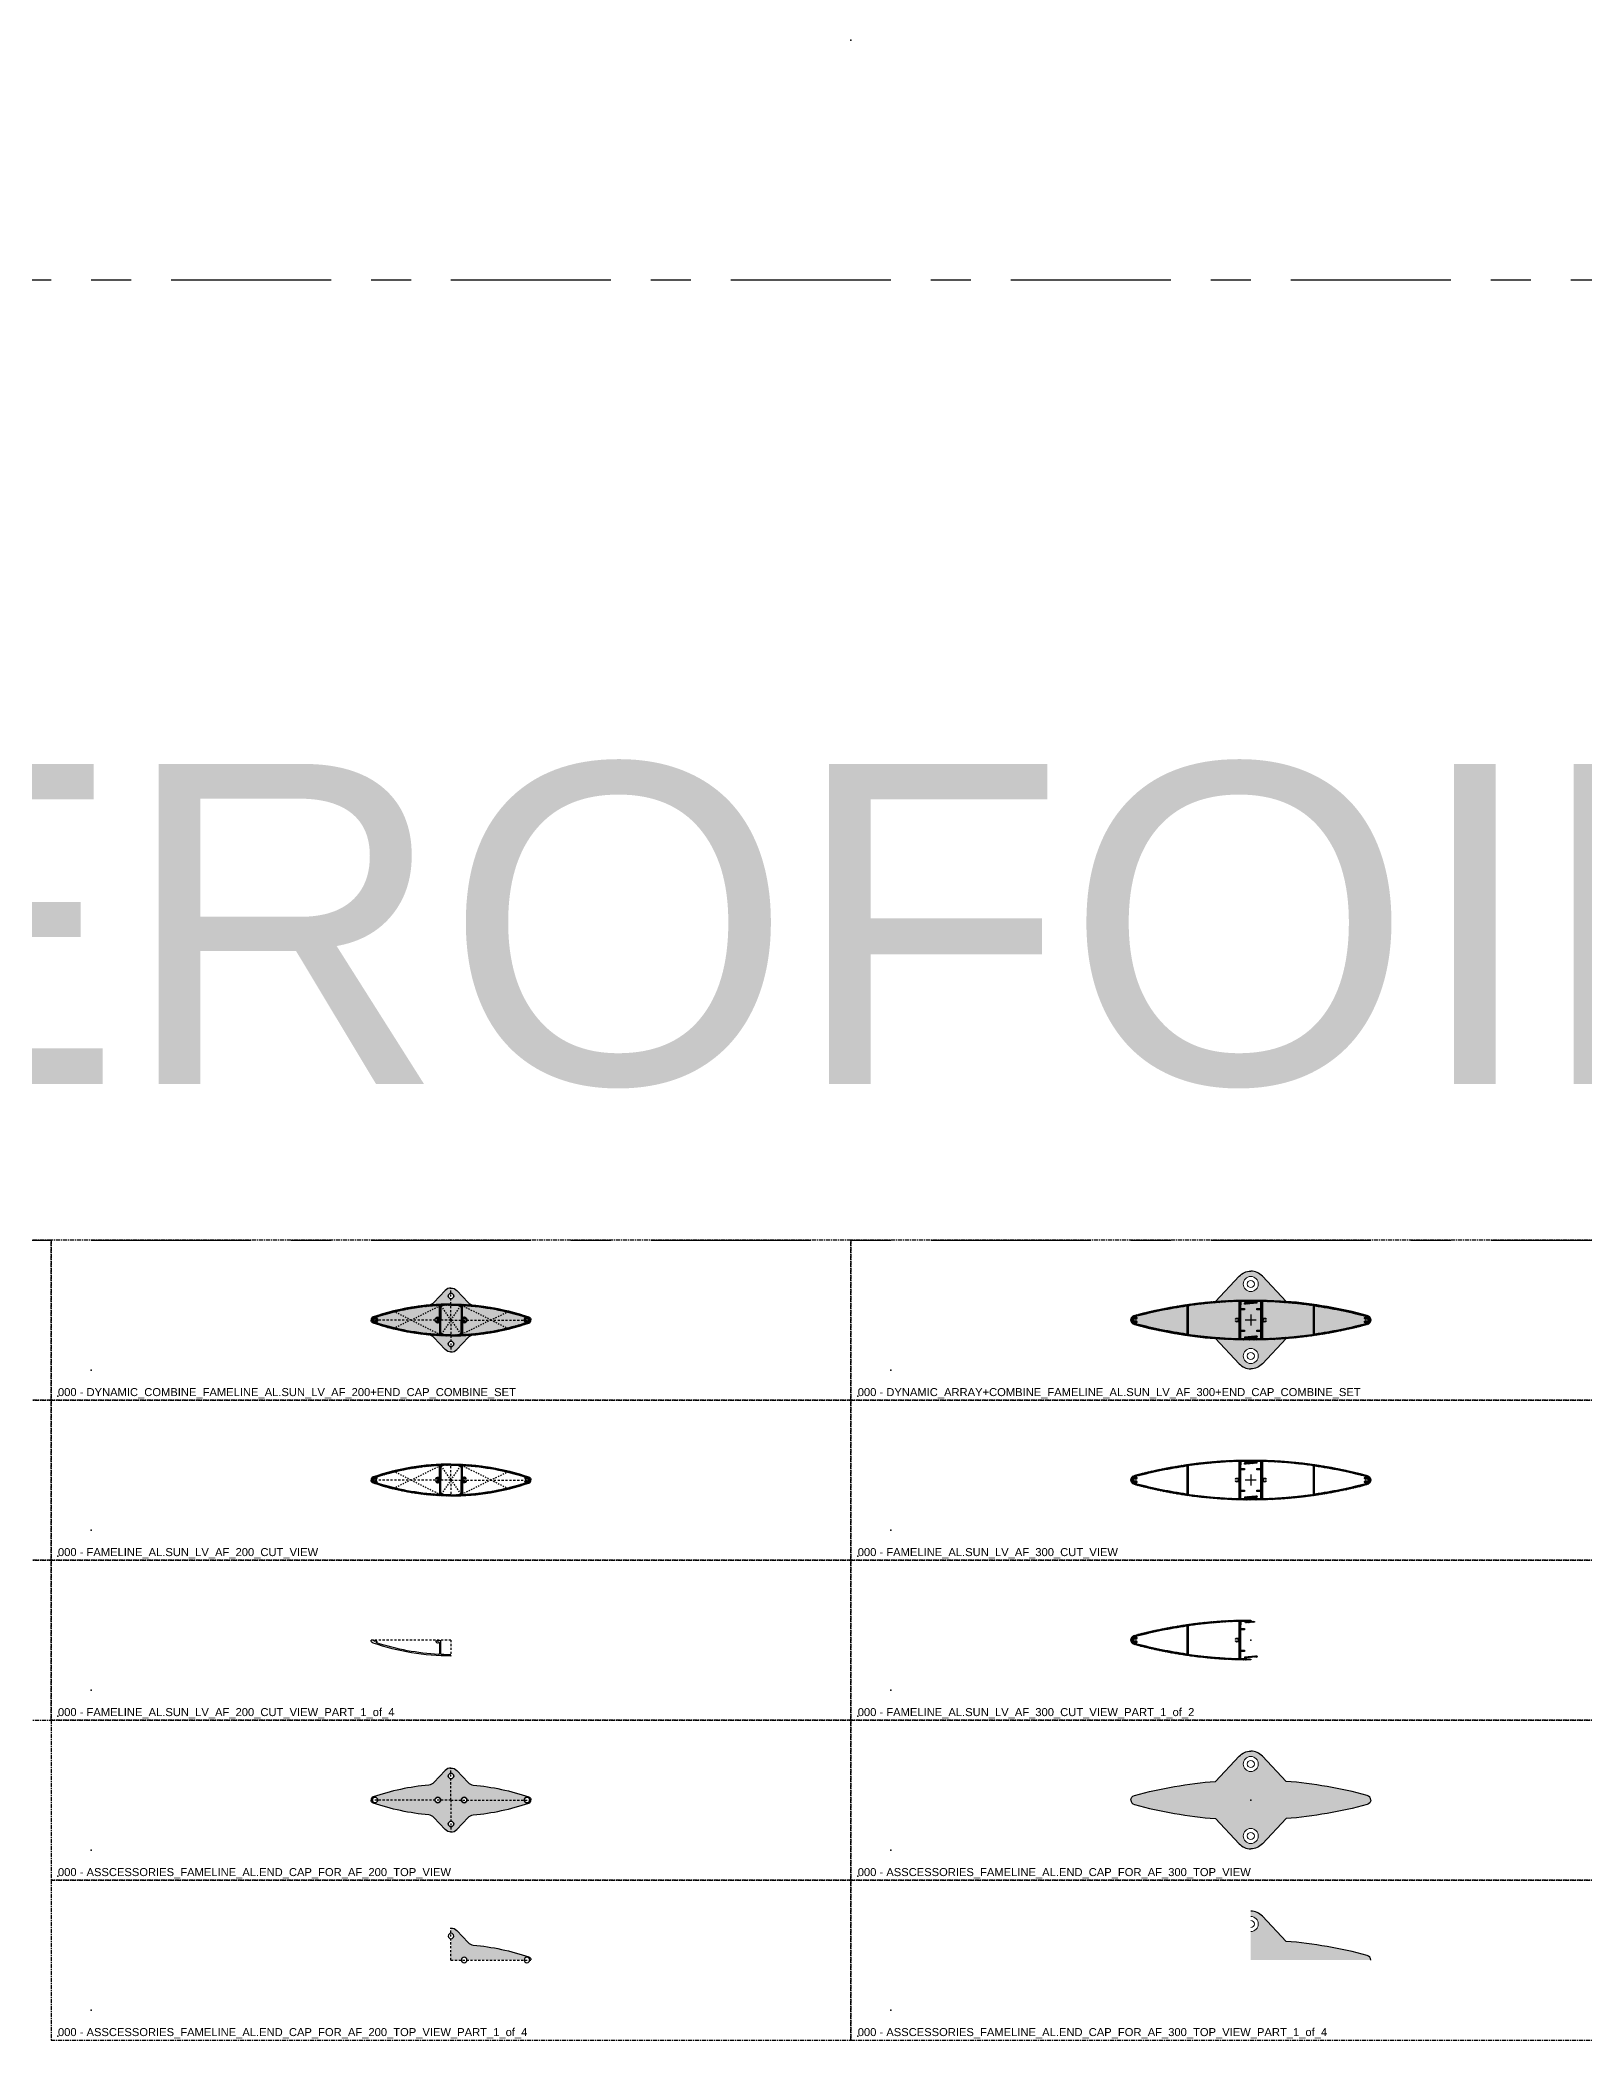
# Model space of a CAD drawing. Header units: millimetres. Extents: x -244126 to 368105, y -173968 to 259060.
# Drawn here: x 1667 to 3597, y 47995 to 50495 of the extents above; entities that cross this region are included whole.
import ezdxf

# ---------------------------------------------------------------- set-up
doc = ezdxf.new("R2010")
doc.units = ezdxf.units.MM
doc.header["$MEASUREMENT"] = 0
for name, pattern in [('005_GG_TA_LINE', [13.75, 5, -1.25, 1.25, -1.25, 5]), ('TA_HL_000.50', [3.26, 1.78, -1.48]), ('TA_HL_000.75', [4.87, 2.66, -2.21])]:
    doc.linetypes.add(name, pattern=pattern)
for name, color, linetype in [('000 - H A T C H', 8, 'Continuous'), ('000 - SYMBOL CON', 1, 'Continuous'), ('001 - ASCESSORIES', 1, 'Continuous'), ('A03_SUN LOUVER', 7, 'Continuous'), ('A04_TUBE SERIES', 7, 'Continuous')]:
    doc.layers.add(name, color=color, linetype=linetype)
doc.styles.get("Standard").update_dxf_attribs({"font": 'arial.ttf'})
pattern_1 = [(45, (-18.0138048328663, -66.59650112984673), (-0.7954951288348661, 0.7954951288348661), []), (45, (-17.48347474785987, -66.59650112984673), (-0.7954951288348661, 0.7954951288348661), [])]

# ---------------------------------------------------------------- blocks, each defined once
blk = doc.blocks.new('*U1761')
at = {"color": 0, "linetype": '005_GG_TA_LINE'}
blk.add_lwpolyline([(0, 0), (1000, 0), (1000, 200), (0, 200)], close=True, dxfattribs=at)
for p in [(50, 37.5), (8.581742425833, 4.877933635547379)]:
    blk.add_point(p, dxfattribs=at)
blk.add_attdef('NAMEBLK', (8.581742425833, 4.877933635547379), '', height=10, dxfattribs=at)
blk = doc.blocks.new('000 - FAMELINE_AL.SUN_LV_AF_200_END_CAP_CUT_VIEW_1-4_PART')
at = {"layer": '000 - H A T C H'}
h = blk.add_hatch(color=250, dxfattribs=at)
h.dxf.hatch_style = 1
h.paths.add_polyline_path([(-97.35379024214927, 3.76392825001053, 0.3163439441528129), (-100.0000000000152, 0), (-98.50000000001455, 0, -1), (-91.50000000001455, 0), (-20.00000000005782, 0, -0.9999995317553158), (-13.00000000005859, 0), (0, 0), (0, 26.49999999998909, -0.4142135632450107), (-3.500000010419171, 29.99999999998909, -0.4142135632450107), (0, 33.49999999998909), (0, 40, 0.2060127563785995), (-7.261332928700568, 36.8755395605405), (-21.55256055628648, 21.78241694778607, -0.1818652456065141), (-27.88438687441788, 18.70124934782083, 0.05942499408482745)])
at = {"layer": '001 - ASCESSORIES', "color": 0}
blk.add_lwpolyline([(-1.455191522836685e-11, 40, 0.2060127563113752), (-7.26133292693703, 36.87553956240299), (-21.55256055484642, 21.78241694930693, -0.1818652456846965), (-27.88438687534654, 18.70124934773412, 0.05942499408404999), (-97.35379024215217, 3.763928250009485, 0.3163438763519623), (-100.0000000000146, 9.86121449386701e-07, -6.163273480463979e-08), (-100.0000000000146, 9.86121449386701e-07)], format="xyb", dxfattribs=at)
for centre in [(-1.041917130351067e-08, 29.99999999998909), (-95.00000000001455, 0), (-16.50000000005821, -1.636635715840384e-06)]:
    blk.add_circle(centre, 3.5, dxfattribs=at)
at = {"layer": 'Defpoints', "color": 250, "linetype": 'TA_HL_000.75'}
for q in [(0, 40), (-100, 0)]:
    blk.add_line((0, 0), q, dxfattribs=at)
blk = doc.blocks.new('000 - FAMELINE_AL.SUN_LV_AF_200_END_CAP_CUT_VIEW_4-4_PART')
at = {"layer": 'A04_TUBE SERIES', "color": 3}
blk.add_blockref('000 - FAMELINE_AL.SUN_LV_AF_200_END_CAP_CUT_VIEW_1-4_PART', (0, 0), dxfattribs=at)
at = {"layer": 'A04_TUBE SERIES', "color": 3, "xscale": -1}
blk.add_blockref('000 - FAMELINE_AL.SUN_LV_AF_200_END_CAP_CUT_VIEW_1-4_PART', (0, 0), dxfattribs=at)
at = {"layer": 'A04_TUBE SERIES', "color": 3, "xscale": -1, "rotation": 180}
blk.add_blockref('000 - FAMELINE_AL.SUN_LV_AF_200_END_CAP_CUT_VIEW_1-4_PART', (0, 0), dxfattribs=at)
at = {"layer": 'A04_TUBE SERIES', "color": 3, "rotation": 180}
blk.add_blockref('000 - FAMELINE_AL.SUN_LV_AF_200_END_CAP_CUT_VIEW_1-4_PART', (0, 0), dxfattribs=at)
blk = doc.blocks.new('000 - FAMELINE_AL.SUN_LV_AF_200_CUT_VIEW_PART_1_of_4')
at = {"layer": 'A03_SUN LOUVER', "color": 0}
for points in [[(0, 20, 0.08281493959107816), (-97.35379024215217, 3.763928250009485, 0.3163438763519623), (-100.0000000000146, 9.86121449386701e-07, -6.163273480463979e-08), (-100.0000000000146, 9.86121449386701e-07)], [(-92.79840429847536, 3.603186458931305, 0.6213704729223635), (-92.96229563270754, 2.721720211833599, -0.01935565398176654), (-92.75791231545736, 2.55598177122738, -1.000000000006837), (-93.81301240231551, 1.353166820059414, 0.6448082255493118), (-96.80000000001746, -9.86121449386701e-07)], [(-14.69999999999709, 0, 0.6450211534727212), (-17.68780086112383, 1.35245463550018, -0.9999999999999999), (-18.74362384881533, 2.554635078984575, -0.2863265868046566), (-15.19230769222486, 3.138463175015204, 0.5351837584963098), (-14.49999999989814, 3.600001636546949), (-14.49999999989814, 16.99579355020614, 0.4295698629168683), (-15.5521199915238, 17.99443437976515, 0.06615494396291911), (-92.83766407813528, 3.590336505440064)], [(3.727618604898453e-07, 18.40000000000146, 0.01000663673557441), (-11.94001475772529, 18.16101449846246, 0.4025383825089933), (-12.89999999989232, 17.1618154096177), (-12.89999999990687, 0)]]:
    blk.add_lwpolyline(points, format="xyb", dxfattribs=at)
at = {"layer": 'Defpoints', "color": 250, "linetype": 'TA_HL_000.75'}
for q in [(-100, 0), (0, 20)]:
    blk.add_line((0, 0), q, dxfattribs=at)
blk = doc.blocks.new('000 - FAMELINE_AL.SUN_LV_AF_200_CUT_VIEW')
at = {"layer": '000 - H A T C H'}
h = blk.add_hatch(dxfattribs=at)
h.set_pattern_fill('ANSI32', color=256, scale=3)
h.set_pattern_definition([(45, (0, 0), (-0.7954951288348661, 0.7954951288348661), []), (45, (0.5303300850064261, 0), (-0.7954951288348661, 0.7954951288348661), [])])
h.paths.add_polyline_path([(0, 20, 0.08281493959108154), (-97.35379024215217, 3.763928250009485, 0.3163439441523254), (-100.0000000000146, 0), (-96.80000000001746, 0, -0.6448080316438312), (-93.81301240231551, 1.353166820055776, 1), (-92.75791231547191, 2.555981771241932, 0.01935565397965796), (-92.96229563270754, 2.721720211829961, -0.6065845392036884), (-92.81803110979672, 3.596763093115442, -0.06613756043685393), (-15.5521199915238, 17.99443437976515, -0.4295698629166665), (-14.49999999989814, 16.99579355020251), (-14.49999999989814, 3.600001636550587, -0.5351837584963569), (-15.19230769222486, 3.138463175015204, 0.2863265868044887), (-18.74362384881533, 2.554635078988213, 1), (-17.68780086112383, 1.35245463550018, -0.6450211534730534), (-14.69999999999709, 0), (-12.89999999990687, 0), (-12.89999999989232, 17.16181540961043, -0.4025383824971713), (-11.94001475776895, 18.16101449845883, -0.01000663642327336), (0, 18.40000000000146)])
h = blk.add_hatch(dxfattribs=at)
h.set_pattern_fill('ANSI32', color=256, scale=3)
h.set_pattern_definition([(45, (-66275.30344308329, -29476.9210812869), (-0.7954951288348661, 0.7954951288348661), []), (45, (-66274.77311299829, -29476.9210812869), (-0.7954951288348661, 0.7954951288348661), [])])
h.paths.add_polyline_path([(0, -20, -0.08281493959108154), (-97.35379024215217, -3.763928250009485, -0.3163439441523254), (-100.0000000000146, 0), (-96.80000000001746, 0, 0.6448080316438312), (-93.81301240231551, -1.353166820055776, -1), (-92.75791231547191, -2.555981771241932, -0.01935565397965796), (-92.96229563270754, -2.721720211829961, 0.6065845392036884), (-92.81803110979672, -3.596763093115442, 0.06613756043685393), (-15.5521199915238, -17.99443437976515, 0.4295698629166665), (-14.49999999989814, -16.99579355020251), (-14.49999999989814, -3.600001636550587, 0.5351837584963569), (-15.19230769222486, -3.138463175015204, -0.2863265868044887), (-18.74362384881533, -2.554635078988213, -1), (-17.68780086112383, -1.35245463550018, 0.6450211534730534), (-14.69999999999709, 0), (-12.89999999990687, 0), (-12.89999999989232, -17.16181540961043, 0.4025383824971713), (-11.94001475776895, -18.16101449845883, 0.01000663642327336), (0, -18.40000000000146)])
h = blk.add_hatch(dxfattribs=at)
h.set_pattern_fill('ANSI32', color=256, scale=3)
h.set_pattern_definition(pattern_1)
h.paths.add_polyline_path([(0, 20, -0.08281493959108154), (97.35379024215217, 3.763928250009485, -0.3163439441523254), (100.0000000000146, 0), (96.80000000001746, 0, 0.6448080316438312), (93.81301240231551, 1.353166820055776, -1), (92.75791231547191, 2.555981771241932, -0.01935565397965796), (92.96229563270754, 2.721720211829961, 0.6065845392036884), (92.81803110979672, 3.596763093115442, 0.06613756043685393), (15.5521199915238, 17.99443437976515, 0.4295698629166665), (14.49999999989814, 16.99579355020251), (14.49999999989814, 3.600001636550587, 0.5351837584963569), (15.19230769222486, 3.138463175015204, -0.2863265868044887), (18.74362384881533, 2.554635078988213, -1), (17.68780086112383, 1.35245463550018, 0.6450211534730534), (14.69999999999709, 0), (12.89999999990687, 0), (12.89999999989232, 17.16181540961043, 0.4025383824971713), (11.94001475776895, 18.16101449845883, 0.01000663642327336), (0, 18.40000000000146)])
h = blk.add_hatch(dxfattribs=at)
h.set_pattern_fill('ANSI32', color=256, scale=3)
h.set_pattern_definition(pattern_1)
h.paths.add_polyline_path([(0, -20, 0.08281493959108154), (97.35379024215217, -3.763928250009485, 0.3163439441523254), (100.0000000000146, 0), (96.80000000001746, 0, -0.6448080316438312), (93.81301240231551, -1.353166820055776, 1), (92.75791231547191, -2.555981771241932, 0.01935565397965796), (92.96229563270754, -2.721720211829961, -0.6065845392036884), (92.81803110979672, -3.596763093115442, -0.06613756043685393), (15.5521199915238, -17.99443437976515, -0.4295698629166665), (14.49999999989814, -16.99579355020251), (14.49999999989814, -3.600001636550587, -0.5351837584963569), (15.19230769222486, -3.138463175015204, 0.2863265868044887), (18.74362384881533, -2.554635078988213, 1), (17.68780086112383, -1.35245463550018, -0.6450211534730534), (14.69999999999709, 0), (12.89999999990687, 0), (12.89999999989232, -17.16181540961043, -0.4025383824971713), (11.94001475776895, -18.16101449845883, -0.01000663642327336), (0, -18.40000000000146)])
at = {"layer": '000 - SYMBOL CON', "color": 8, "linetype": 'TA_HL_000.50'}
for p, q in [((-50, 6.123233995736766e-15), (-70.30018908470277, 10.00051660036627)), ((-50, 6.123233995736766e-15), (-15.49999999989762, 16.99579355020136)), ((-50.00000000000001, 0), (-15.49999999989763, -16.99579355020136)), ((0, 0), (-11.8999999998891, 17.16181540961093)), ((0, 0), (-11.8999999998891, -17.16181540961093)), ((0, 0), (11.8999999998891, 17.16181540961093)), ((0, 0), (11.8999999998891, -17.16181540961093)), ((50.00000000000004, 0), (15.49999999989767, 16.99579355020135)), ((50.00000000000004, 0), (70.30018908470281, 10.00051660036626)), ((-50, -6.123233995736765e-15), (-70.30018908470277, -10.00051660036627)), ((50.00000000000006, -6.123233995736766e-15), (15.49999999989767, -16.99579355020136)), ((50.00000000000004, -1.224646799147353e-14), (70.30018908470281, -10.00051660036627))]:
    blk.add_line(p, q, dxfattribs=at)
at = {"layer": 'A03_SUN LOUVER', "color": 0}
blk.add_blockref('000 - FAMELINE_AL.SUN_LV_AF_200_CUT_VIEW_PART_1_of_4', (0, 0), dxfattribs=at)
at = {"layer": 'A03_SUN LOUVER', "color": 0, "xscale": -1, "rotation": 180}
blk.add_blockref('000 - FAMELINE_AL.SUN_LV_AF_200_CUT_VIEW_PART_1_of_4', (0, 0), dxfattribs=at)
at = {"layer": 'A03_SUN LOUVER', "color": 0, "xscale": -1}
blk.add_blockref('000 - FAMELINE_AL.SUN_LV_AF_200_CUT_VIEW_PART_1_of_4', (0, 0), dxfattribs=at)
at = {"layer": 'A03_SUN LOUVER', "color": 0, "rotation": 180}
blk.add_blockref('000 - FAMELINE_AL.SUN_LV_AF_200_CUT_VIEW_PART_1_of_4', (0, 0), dxfattribs=at)
blk = doc.blocks.new('*U1772')
at = {"layer": 'A04_TUBE SERIES', "color": 3}
for name, p in [('000 - FAMELINE_AL.SUN_LV_AF_200_END_CAP_CUT_VIEW_4-4_PART', (0, 0)), ('000 - FAMELINE_AL.SUN_LV_AF_200_CUT_VIEW', (0, 3.637978807091713e-12))]:
    blk.add_blockref(name, p, dxfattribs=at)
blk = doc.blocks.new('000 - ASSCESSORIES_FAMELINE_AL.END_CAP_FOR_AF_200_TOP_VIEW')
at = {"layer": '001 - ASCESSORIES'}
blk.add_blockref('000 - FAMELINE_AL.SUN_LV_AF_200_END_CAP_CUT_VIEW_1-4_PART', (0, 0), dxfattribs=at)
at = {"layer": '001 - ASCESSORIES', "xscale": -1}
blk.add_blockref('000 - FAMELINE_AL.SUN_LV_AF_200_END_CAP_CUT_VIEW_1-4_PART', (0, 0), dxfattribs=at)
at = {"layer": '001 - ASCESSORIES', "xscale": -1, "rotation": 180}
blk.add_blockref('000 - FAMELINE_AL.SUN_LV_AF_200_END_CAP_CUT_VIEW_1-4_PART', (0, 0), dxfattribs=at)
at = {"layer": '001 - ASCESSORIES', "rotation": 180}
blk.add_blockref('000 - FAMELINE_AL.SUN_LV_AF_200_END_CAP_CUT_VIEW_1-4_PART', (0, 0), dxfattribs=at)
blk = doc.blocks.new('*U1763')
at = {"color": 0, "linetype": '005_GG_TA_LINE'}
blk.add_lwpolyline([(0, 0), (1000, 0), (1000, 200), (0, 200)], close=True, dxfattribs=at)
for p in [(50, 37.5), (8.581742425833, 4.877933635547379)]:
    blk.add_point(p, dxfattribs=at)
blk.add_attdef('NAMEBLK', (8.581742425833, 4.877933635547379), '', height=10, dxfattribs=at)
blk = doc.blocks.new('000 - FAMELINE_AL.SUN_LV_AF_300_CUT_VIEW_PART_1_of_2')
at = {"layer": '000 - H A T C H'}
h = blk.add_hatch(dxfattribs=at)
h.set_pattern_fill('ANSI32', color=256, scale=0.1)
h.set_pattern_definition([(45, (1e-07, 0), (-0.6735192090801867, 0.6735192090801867), []), (45, (0.4490130999976489, 0), (-0.6735192090801867, 0.6735192090801867), [])])
edge = h.paths.add_edge_path()
edge.add_line((-12.69999989999709, -14.5), (-12.69999989999709, -22.96252179788644))
edge.add_arc((-12.39999989999619, -22.96252179788514), 0.3000000000009049, 180.0000000002476, 268.729579930849)
edge.add_arc((1.010724819394682e-07, 536.1842102674107), 559.5842103790587, 268.7295799305708, 269.2112908458474)
edge.add_arc((-7.700000101717837, -23.14700182279376), 0.1999999999846368, 269.2112906221153, 359.9999998045877)
edge.add_line((-7.500000101733201, -23.14700182347588), (-7.500000101733201, -21.33554905166602))
edge.add_arc((-7.300000101733083, -21.33554905166629), 0.2000000000001174, 94.99999999989979, 179.9999999999227, ccw=False)
edge.add_line((-7.317431250282277, -21.13631011204779), (6.384361544324896, -19.93755857253745))
edge.add_line((6.384361544324896, -19.93755857253745), (7.573502437872924, -19.93755857253745))
edge.add_arc((7.573502437872773, -20.13755857254167), 0.2000000000042164, 40.29714280170782, 89.99999999995669, ccw=False)
edge.add_arc((6.963341971657395, -20.65495996967756), 1.000000000185679, -102.31057074687902, 40.29714279829642, ccw=False)
edge.add_line((6.750131329593535, -21.63196622476607), (6.463341971552985, -21.13523248556703))
edge.add_line((6.463341971552985, -21.13523248556703), (-5.413028147479815, -22.17428023481989))
edge.add_arc((-5.40000010173248, -22.77413877649765), 0.599999999999801, 91.24418450716492, 271.0070075805223)
edge.add_line((-5.389455285913606, -23.37404610839076), (-0.6000001017317453, -23.80000011160882))
edge.add_arc((-0.6000001017549951, -24.40000011161049), 0.6000000000016641, -91.93687809869272, 89.99999999777981, ccw=False)
edge.add_arc((1.0000535155541e-07, 536.1842102123957), 561.1842103240335, 254.9671165591227, 269.93667071991433, ccw=False)
edge.add_arc((-143.9999998996585, -4.263800388132184e-12), 6.000000100977642, 105.0328834441222, 254.9671165619929, ccw=False)
edge.add_arc((1.003206904215403e-07, -536.1842102147752), 561.1842103264052, 90.0306457604641, 105.03288344091101, ccw=False)
edge.add_arc((-0.2999996984743082, 24.69991988105383), 0.3000000002147847, 4.1291173147328664e-08, 90.03064580192978, ccw=False)
edge.add_line((3.017404767684638e-07, 24.69991988127003), (3.017404767684638e-07, 24.20157889305665))
edge.add_arc((0.6000003017390402, 24.20157889305504), 0.5999999999985635, 179.9999999998463, 264.9177257110026)
edge.add_line((0.5468486145102022, 23.60393778156504), (4.182792874234258, 23.28057218916365))
edge.add_arc((4.137739819342601, 22.77399263906934), 0.5085790187658414, -85.0000000003829, 84.91772571131582, ccw=False)
edge.add_line((4.182065401465628, 22.26734891701381), (-6.163450113767646, 21.36223359109863))
edge.add_arc((-6.189596836592891, 21.66109200052944), 0.3000000000033566, 210.0000000003152, 275.0000000001255, ccw=False)
edge.add_line((-6.449404457730304, 21.51109200052633), (-7.422896813005388, 23.19723022065227))
edge.add_arc((-7.682704434144409, 23.04723022065147), 0.3000000000035955, 29.9999999997803, 90.78707816440158)
edge.add_arc((9.965100034037278e-08, -536.1842101817648), 559.584210293406, 90.78707816472217, 91.27042006943643)
edge.add_line((-12.40665125846939, 23.26244805454371), (-12.69999989999709, 14.5))
edge.add_arc((-12.399999899996, 14.50000000000182), 0.3000000000010914, 180.0000000003474, 270.0000000003474)
edge.add_line((-12.39999989999418, 14.20000000000073), (-7.799999899995634, 14.20000000000073))
edge.add_arc((-7.799999899996544, 14.10000000000127), 0.0999999999994543, -5.210836206970271e-10, 89.99999999947892, ccw=False)
edge.add_line((-7.699999899997089, 14.10000000000036), (-7.699999899997089, 12.80000000000109))
edge.add_arc((-7.799999899996544, 12.80000000000018), 0.0999999999994543, -89.99999999947892, 5.210836206970271e-10, ccw=False)
edge.add_line((-7.799999899995634, 12.70000000000073), (-12.39999989999418, 12.70000000000073))
edge.add_arc((-12.39999989999573, 12.39999999999936), 0.300000000001365, 89.99999999970484, 179.9999999996004)
edge.add_line((-12.69999989999709, 12.40000000000146), (-12.69999989999709, -12.39999999999964))
edge.add_arc((-12.39999989999509, -12.39999999999873), 0.3000000000020009, 180.0000000001737, 270.0000000001737)
edge.add_line((-12.39999989999418, -12.70000000000073), (-7.799999899995634, -12.69999999999891))
edge.add_arc((-7.799999899996453, -12.79999999999827), 0.09999999999936371, -5.729816621169448e-10, 89.99999999953081, ccw=False)
edge.add_line((-7.699999899997089, -12.79999999999927), (-7.699999899997089, -14.09999999999854))
edge.add_arc((-7.799999899996544, -14.09999999999945), 0.0999999999994543, -89.99999999947892, 5.210836206970271e-10, ccw=False)
edge.add_line((-7.799999899995634, -14.19999999999891), (-12.39999989999418, -14.19999999999891))
edge.add_arc((-12.39999989999509, -14.50000000000091), 0.3000000000020009, 89.9999999998263, 179.9999999998263)
edge = h.paths.add_edge_path(flags=16)
edge.add_arc((-78.03686660911126, 17.62900320166201), 0.3000000000013996, 98.02064417349526, 179.999999999255)
edge.add_line((-78.33686660911266, 17.62900320166591), (-78.33686660915632, -17.62900320165318))
edge.add_arc((-78.03686661012334, -17.62900320249094), 0.2999999990329769, 179.9999998399986, 261.9793556658627)
edge.add_arc((1.011249963767114e-07, 536.1842102251926), 559.5842103368594, 261.9793558258327, 268.4631431674327)
edge.add_arc((-14.9999998999993, -22.89881396002464), 0.3000000000022138, 268.463143167099, 359.9999999997374)
edge.add_line((-14.69999989999709, -22.89881396002602), (-14.69999989999709, -3.162277660168911))
edge.add_arc((-15.69999989999796, -3.162277660167817), 1.000000000000865, 359.9999999999374, 475.3769335251397)
edge.add_arc((-17.19999989999596, -9.003686685105095e-12), 2.499999999989634, 217.8374797629646, 295.3769335252099, ccw=False)
edge.add_arc((-18.93745850881503, -1.349532357017301), 0.299999999996024, 120.0000000009928, 217.8374797640897, ccw=False)
edge.add_line((-19.08745850881754, -1.089724735888012), (-18.91245427895122, -0.9886859966627526))
edge.add_arc((-18.76245427895245, -1.248493617795285), 0.2999999999969645, 38.626926558658226, 120.00000000006489, ccw=False)
edge.add_arc((-17.19999989999382, -2.733837969105814e-12), 1.700000000001968, 218.6269265584073, 501.3730734411999)
edge.add_arc((-18.76245427894987, 1.248493617802246), 0.3000000000027082, 239.9999999999994, 321.373073441406, ccw=False)
edge.add_line((-18.91245427895122, 0.9886859966645716), (-19.08745850881754, 1.089724735888012))
edge.add_arc((-18.93745850881736, 1.349532357021483), 0.299999999998478, 142.1625202368455, 239.9999999997925, ccw=False)
edge.add_arc((-17.19999989999893, 3.502309553482519e-12), 2.499999999997521, 64.62306647480051, 142.1625202369634, ccw=False)
edge.add_arc((-15.69999989999738, 3.162277660168726), 1.00000000000029, 244.6230664748082, 360.0000000000106)
edge.add_line((-14.69999989999709, 3.162277660168911), (-14.69999989999709, 22.89881396002602))
edge.add_arc((-14.9999998999993, 22.89881396002464), 0.3000000000022123, 2.625865944996915e-10, 91.53685683290105)
edge.add_arc((9.979628146083996e-08, -536.1842102099766), 559.5842103216132, 91.53685683247308, 98.02064417407306)
edge = h.paths.add_edge_path(flags=16)
edge.add_arc((-141.9130206551788, -3.965039364096049), 1.110763524366557, 122.0267026727237, 248.7928853530536, ccw=False)
edge.add_arc((-143.4475707621703, -1.260937655902352), 1.999999999982232, 298.212829105697, 320.9152797126032)
edge.add_arc((-142.0503845381477, -2.395781546196623), 0.1999999999997857, 320.9152797125727, 420.0000000002483)
edge.add_line((-141.9503845381485, -2.222576465439488), (-143.7690910978643, -1.172545743605951))
edge.add_arc((-144.9999998999922, -2.909563241174092e-12), 1.699999999999228, 43.60896063099341, 316.39103936936215, ccw=False)
edge.add_line((-143.7690910978716, 1.17254574360777), (-141.9503845381413, 2.22257646543585))
edge.add_arc((-142.0503845381398, 2.395781546197423), 0.200000000003344, 299.9999999989749, 399.0847202856335)
edge.add_arc((-143.447570762173, 1.260937655885139), 2.00000000000531, 39.084720287428, 61.78717089433421)
edge.add_arc((-141.9130206561253, 3.965039364300599), 1.110763524031073, 111.20711469428491, 237.97329737448348, ccw=False)
edge.add_arc((9.747067508669716e-08, -536.1842101997086), 559.5842103111183, 98.2379621871205, 104.73344099622571, ccw=False)
edge.add_arc((-80.13686660911428, 17.32903309062183), 0.3000000000016116, 3.8608050090260804e-10, 98.23796218753728, ccw=False)
edge.add_line((-79.83686660911266, 17.32903309062385), (-79.83686660915632, -17.32903309061476))
edge.add_arc((-80.13686660915397, -17.32903309061443), 0.2999999999976524, 261.7620378129924, 359.9999999999376, ccw=False)
edge.add_arc((9.431794012471073e-08, 536.1842101843636), 559.5842102954743, 255.2665590038648, 261.76203781297, ccw=False)
blk.add_point((-6.410457193851516e-10, -3.274180926382542e-10))
at = {"layer": 'A03_SUN LOUVER', "color": 0}
for points in [[(-12.69999989999709, -14.5), (-12.69999989999709, -22.96252179788644, 0.4077340483819051), (-12.40665125887684, -23.26244805453098, 0.002101863473810399), (-7.702753129867085, -23.34698287397077, 0.4182511765308896), (-7.500000101733201, -23.14700182347588), (-7.500000101733201, -21.33554905166602, -0.3888787318531037), (-7.317431250282277, -21.13631011204779), (6.384361544324896, -19.93755857253745), (7.573502437872924, -19.93755857253745, -0.2203348001535735), (7.726042554385606, -20.00820822327296, -0.7173014346399149), (6.750131329593535, -21.63196622476607), (6.463341971552985, -21.13523248556703), (-5.413028147479815, -22.17428023481989, 0.9979323798598794), (-5.389455285913606, -23.37404610839076), (-0.6000001017317457, -23.80000011160882, -1.017046923230914), (-0.6202791788681109, -24.99965731287921, -0.06541004824665045), (-145.5562401501309, -5.794662845635685, -0.7668711655260156), (-145.5562401507494, 5.794662845461062, -0.06555326848878645), (-0.3001601595104487, 24.99991983835571, -0.4143702306790109), (3.017404767684638e-07, 24.69991988127003), (3.017404767684638e-07, 24.20157889305665, 0.3884655114578036), (0.5468486145102022, 23.60393778156504), (4.182792874234258, 23.28057218916365, -0.915670971886964), (4.182065401465628, 22.26734891701381), (-6.163450113767646, 21.36223359109863, -0.2914734195851912), (-6.449404457730304, 21.51109200052633), (-7.422896813005388, 23.19723022065227, 0.2716334435158138), (-7.686825436162359, 23.34720191489032, 0.002108980039294419), (-12.40665125846939, 23.26244805454371), (-12.69999989999709, 14.5, 0.414213562373095), (-12.39999989999418, 14.20000000000073), (-7.799999899995634, 14.20000000000073, -0.414213562373095), (-7.699999899997089, 14.10000000000036), (-7.699999899997089, 12.80000000000109, -0.414213562373095), (-7.799999899995634, 12.70000000000073), (-12.39999989999418, 12.70000000000073, 0.4142135623725622), (-12.69999989999709, 12.40000000000146), (-12.69999989999709, -12.39999999999964, 0.414213562373095), (-12.39999989999418, -12.70000000000073), (-7.799999899995634, -12.69999999999891, -0.4142135623736278), (-7.699999899997089, -12.79999999999927), (-7.699999899997089, -14.09999999999854, -0.414213562373095), (-7.799999899995634, -14.19999999999891), (-12.39999989999418, -14.19999999999891, 0.414213562373095)], [(-142.314828627569, -5.000580749259825, -0.6174087660379708), (-142.5020745905866, -3.023332898023, 0.09938340767067787), (-141.8951416243661, -2.521875311786062, 0.4614546159246116), (-141.9503845381485, -2.222576465439488), (-143.7690910978643, -1.172545743605951, -2.499611480493453), (-143.7690910978716, 1.17254574360777), (-141.9503845381413, 2.22257646543585, 0.4614546159191981), (-141.8951416243516, 2.521875311784243, 0.09938340767067784), (-142.5020745905793, 3.023332898026638, -0.6174087660371858), (-142.3148286292497, 5.00058074881963, -0.02834946401474949), (-80.17985201719497, 17.62593754443333, -0.4569807975653656), (-79.83686660911266, 17.32903309062385), (-79.83686660915632, -17.32903309061476, -0.4569807975642661), (-80.17985201723135, -17.62593754442241, -0.02834946401474949)], [(-78.0787255773765, 17.92606855941449, 0.3737820138691924), (-78.33686660911266, 17.62900320166591), (-78.33686660915632, -17.62900320165318, 0.3737820138697105), (-78.07872557908635, -17.92606855916711, 0.02829840943868344), (-15.00804589864932, -23.19870604379321, 0.4220919004688908), (-14.69999989999709, -22.89881396002602), (-14.69999989999709, -3.162277660168911, 0.5507604245865321), (-16.12857132856956, -2.258769757261689, -0.3518586728565229), (-19.17438468273834, -1.533559496612725, -0.4548701274340908), (-19.08745850881754, -1.089724735888012), (-18.91245427895122, -0.9886859966627526, -0.3707699816195648), (-18.5280861221116, -1.061219575127325, 2.853402154542438), (-18.52808612210432, 1.061219575130963, -0.3707699816195648), (-18.91245427895122, 0.9886859966645716), (-19.08745850881754, 1.089724735888012, -0.4548701274333012), (-19.17438468274562, 1.533559496614544, -0.3518586728561191), (-16.12857132856956, 2.258769757263508, 0.5507604245865323), (-14.69999989999709, 3.162277660168911), (-14.69999989999709, 22.89881396002602, 0.4220919004688907), (-15.00804589864932, 23.19870604379321, 0.02829840943868338)]]:
    blk.add_lwpolyline(points, format="xyb", close=True, dxfattribs=at)
blk = doc.blocks.new('000 - ASSCESSORIES_FAMELINE_AL.END_CAP_FOR_AF_300_TOP_VIEW_PART_1_of_4')
at = {"layer": '000 - H A T C H'}
h = blk.add_hatch(color=250, dxfattribs=at)
edge = h.paths.add_edge_path()
edge.add_line((44.26472835011374, 23.25153372617945), (14.52266582313227, 54.66245292382609))
edge.add_arc((-0.3262194707072616, 40.44413862827247), 20.55844974400425, 43.75724557493645, 89.09079801459133)
edge.add_line((0, 61), (0, 54.39999996224135))
edge.add_arc((0, 44.99999996876431), 9.399999993477032, -90, 90, ccw=False)
edge.add_line((0, 35.59999997528728), (0, 0))
edge.add_line((0, 0), (150, 0))
edge.add_arc((143.9253125867756, -0.05756107502707097), 6.074960118860481, 0.5428934427453079, 74.97374580631451)
edge.add_arc((5.427125415735645e-11, -536.1842101542244), 561.1842101368545, 74.97302848763162, 85.47596078445538)
at = {"layer": '001 - ASCESSORIES', "color": 0}
blk.add_lwpolyline([(150, 0, 0.3340455848577997), (145.5562401227216, 5.794662744228845, 0.04588564638147995), (44.26472835011373, 23.25153372617933), (14.52266582313314, 54.66245292382519, 0.2004257880829333), (0, 61)], format="xyb", dxfattribs=at)
at = {"layer": '001 - ASCESSORIES', "color": 8, "linetype": 'Continuous', "lineweight": 15}
for radius in [9.399999993477033, 4.499999996877314]:
    blk.add_arc((0, 44.99999996876431), radius, 270, 90, dxfattribs=at)
blk = doc.blocks.new('000 - ASSCESSORIES_FAMELINE_AL.END_CAP_FOR_AF_300_TOP_VIEW')
at = {"layer": '001 - ASCESSORIES', "color": 0}
blk.add_point((0, 0), dxfattribs=at)
at = {"layer": '001 - ASCESSORIES', "color": 0, "xscale": -1}
blk.add_blockref('000 - ASSCESSORIES_FAMELINE_AL.END_CAP_FOR_AF_300_TOP_VIEW_PART_1_of_4', (0, 0), dxfattribs=at)
at = {"layer": '001 - ASCESSORIES', "color": 0}
blk.add_blockref('000 - ASSCESSORIES_FAMELINE_AL.END_CAP_FOR_AF_300_TOP_VIEW_PART_1_of_4', (0, 0), dxfattribs=at)
at = {"layer": '001 - ASCESSORIES', "color": 0, "rotation": 180}
blk.add_blockref('000 - ASSCESSORIES_FAMELINE_AL.END_CAP_FOR_AF_300_TOP_VIEW_PART_1_of_4', (0, 0), dxfattribs=at)
at = {"layer": '001 - ASCESSORIES', "color": 0, "xscale": -1, "rotation": 180}
blk.add_blockref('000 - ASSCESSORIES_FAMELINE_AL.END_CAP_FOR_AF_300_TOP_VIEW_PART_1_of_4', (0, 0), dxfattribs=at)
blk = doc.blocks.new('000 - FAMELINE_AL.SUN_LV_AF_300_CUT_VIEW')
at = {"layer": 'Defpoints', "color": 250}
for p, q in [((6.923684722735746, 0), (-6.923684722735746, 0)), ((0, 6.923684722735746), (0, -6.923684722735746))]:
    blk.add_line(p, q, dxfattribs=at)
at = {"layer": 'A03_SUN LOUVER', "color": 0}
blk.add_blockref('000 - FAMELINE_AL.SUN_LV_AF_300_CUT_VIEW_PART_1_of_2', (-1.000078668766946e-07, 3.274180926382542e-10), dxfattribs=at)
at = {"layer": 'A03_SUN LOUVER', "color": 0, "rotation": 180}
blk.add_blockref('000 - FAMELINE_AL.SUN_LV_AF_300_CUT_VIEW_PART_1_of_2', (1.000078677246014e-07, -3.274180926382419e-10), dxfattribs=at)
blk = doc.blocks.new('*U1653')
at = {"layer": '001 - ASCESSORIES', "color": 0}
blk.add_blockref('000 - ASSCESSORIES_FAMELINE_AL.END_CAP_FOR_AF_300_TOP_VIEW', (0, 0), dxfattribs=at)
at = {"layer": 'A03_SUN LOUVER', "color": 3}
blk.add_blockref('000 - FAMELINE_AL.SUN_LV_AF_300_CUT_VIEW', (7.958078640513122e-13, 0), dxfattribs=at)
blk = doc.blocks.new('*U1767')
at = {"color": 0, "linetype": '005_GG_TA_LINE'}
blk.add_lwpolyline([(0, 0), (200, 0), (200, 30), (0, 30)], close=True, dxfattribs=at)
blk.add_point((50, 37.5), dxfattribs=at)
blk.add_attdef('NAMEBLK', (8.581742425833, 4.877933635547379), '', height=10, dxfattribs=at)

msp = doc.modelspace()

# ---------------------------------------------------------------- block references
at = {"color": 3}
for name, p in [('*U1653', (3180.501224490581, 48895.17285529031)), ('*U1772', (2180.501224490581, 48895.17285529031)), ('000 - ASSCESSORIES_FAMELINE_AL.END_CAP_FOR_AF_300_TOP_VIEW', (3180.501224490581, 48295.17285529031)), ('000 - ASSCESSORIES_FAMELINE_AL.END_CAP_FOR_AF_200_TOP_VIEW', (2180.501224490581, 48295.17285529031)), ('000 - ASSCESSORIES_FAMELINE_AL.END_CAP_FOR_AF_300_TOP_VIEW_PART_1_of_4', (3180.501224490581, 48095.17285529031))]:
    msp.add_blockref(name, p, dxfattribs=at)
at = {"layer": '001 - ASCESSORIES', "linetype": '005_GG_TA_LINE', "xscale": 40, "yscale": 40, "zscale": 40}
msp.add_blockref('*U1767', (680.5012244905811, 48995.17285529031), dxfattribs=at).add_auto_attribs({'NAMEBLK': 'AEROFOIL'})
at = {"layer": '001 - ASCESSORIES', "linetype": '005_GG_TA_LINE'}
for name, p, values in [('*U1761', (680.5012244905811, 48795.17285529031), {'NAMEBLK': '000 - DYNAMIC_COMBINE_FAMELINE_AL.SUN_LV_AF_150+END_CAP_COMBINE_SET'}), ('*U1761', (1680.501224490581, 48795.17285529031), {'NAMEBLK': '000 - DYNAMIC_COMBINE_FAMELINE_AL.SUN_LV_AF_200+END_CAP_COMBINE_SET'}), ('*U1763', (2680.501224490581, 48795.17285529031), {'NAMEBLK': '000 - DYNAMIC_ARRAY+COMBINE_FAMELINE_AL.SUN_LV_AF_300+END_CAP_COMBINE_SET'}), ('*U1761', (680.5012244905811, 48595.17285529031), {'NAMEBLK': '000 - FAMELINE_AL.SUN_LV_AF_150_CUT_VIEW'}), ('*U1761', (1680.501224490581, 48595.17285529031), {'NAMEBLK': '000 - FAMELINE_AL.SUN_LV_AF_200_CUT_VIEW'}), ('*U1763', (2680.501224490581, 48595.17285529031), {'NAMEBLK': '000 - FAMELINE_AL.SUN_LV_AF_300_CUT_VIEW'}), ('*U1761', (680.5012244905811, 48395.17285529031), {'NAMEBLK': '000 - ASSCESSORIES_FAMELINE_AL.END_CAP_FOR_AF_150_TOP_VIEW'}), ('*U1761', (1680.501224490581, 48395.17285529031), {'NAMEBLK': '000 - FAMELINE_AL.SUN_LV_AF_200_CUT_VIEW_PART_1_of_4'}), ('*U1763', (2680.501224490581, 48395.17285529031), {'NAMEBLK': '000 - FAMELINE_AL.SUN_LV_AF_300_CUT_VIEW_PART_1_of_2'}), ('*U1761', (1680.501224490581, 48195.17285529031), {'NAMEBLK': '000 - ASSCESSORIES_FAMELINE_AL.END_CAP_FOR_AF_200_TOP_VIEW'}), ('*U1763', (2680.501224490581, 48195.17285529031), {'NAMEBLK': '000 - ASSCESSORIES_FAMELINE_AL.END_CAP_FOR_AF_300_TOP_VIEW'}), ('*U1761', (1680.501224490581, 47995.17285529031), {'NAMEBLK': '000 - ASSCESSORIES_FAMELINE_AL.END_CAP_FOR_AF_200_TOP_VIEW_PART_1_of_4'}), ('*U1763', (2680.501224490581, 47995.17285529031), {'NAMEBLK': '000 - ASSCESSORIES_FAMELINE_AL.END_CAP_FOR_AF_300_TOP_VIEW_PART_1_of_4'})]:
    msp.add_blockref(name, p, dxfattribs=at).add_auto_attribs(values)
at = {"layer": '001 - ASCESSORIES', "color": 0}
msp.add_blockref('000 - FAMELINE_AL.SUN_LV_AF_200_CUT_VIEW', (2180.501224490581, 48695.17285529031), dxfattribs=at)
at = {"layer": '001 - ASCESSORIES', "xscale": -1}
msp.add_blockref('000 - FAMELINE_AL.SUN_LV_AF_200_END_CAP_CUT_VIEW_1-4_PART', (2180.501224490581, 48095.17285529031), dxfattribs=at)
at = {"layer": 'A03_SUN LOUVER', "color": 0}
for name, p in [('000 - FAMELINE_AL.SUN_LV_AF_300_CUT_VIEW', (3180.501224490581, 48695.17285529031)), ('000 - FAMELINE_AL.SUN_LV_AF_300_CUT_VIEW_PART_1_of_2', (3180.501224490581, 48495.17285529031))]:
    msp.add_blockref(name, p, dxfattribs=at)
at = {"layer": 'A03_SUN LOUVER', "color": 0, "xscale": -1, "rotation": 180}
msp.add_blockref('000 - FAMELINE_AL.SUN_LV_AF_200_CUT_VIEW_PART_1_of_4', (2180.501224490581, 48495.17285529031), dxfattribs=at)

doc.saveas('drawing.dxf')
